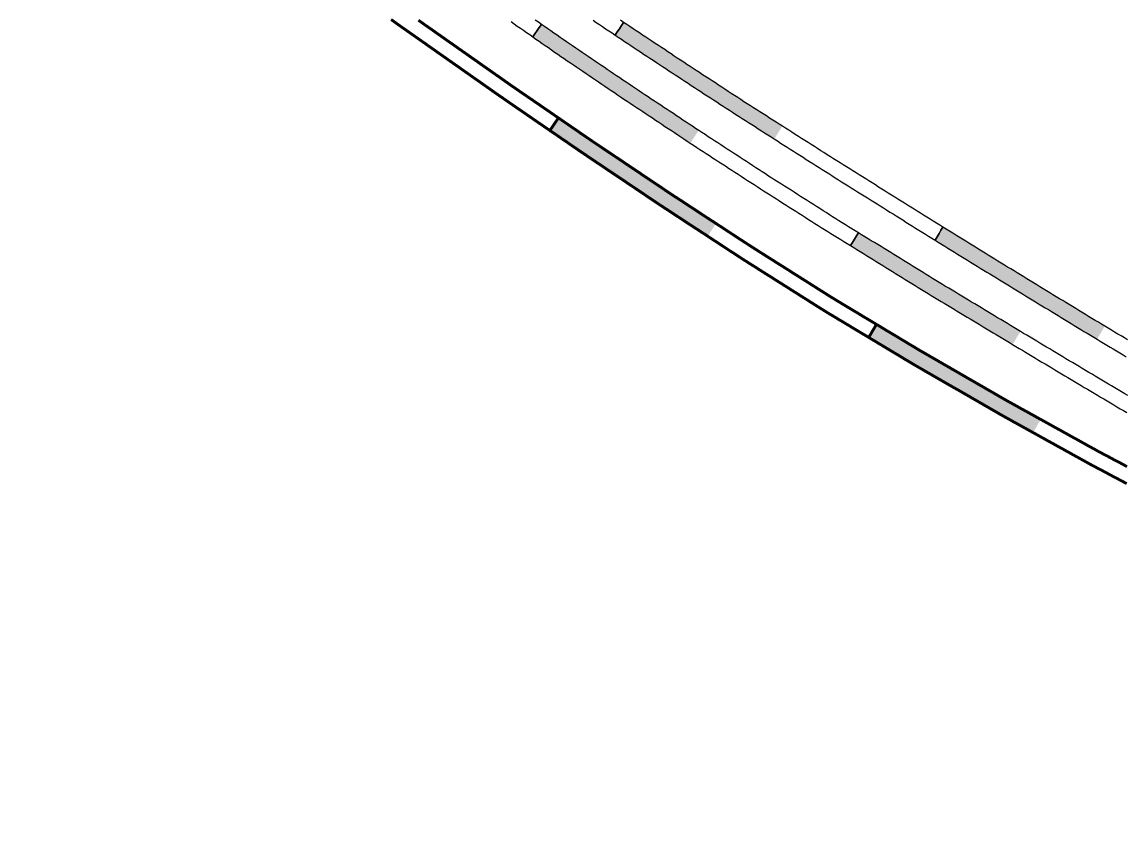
# Model space of a CAD drawing. Header units: inches. Extents: x 36473197 to 36486087, y 3899343 to 3911260.
# Drawn here: x 36483505.3 to 36483621.5, y 3904502.2 to 3904587.4 of the extents above; entities that cross this region are included whole.
import ezdxf

# ---------------------------------------------------------------- set-up
doc = ezdxf.new("R2010")
doc.units = ezdxf.units.IN
doc.header["$MEASUREMENT"] = 0
doc.layers.get('0').update_dxf_attribs({"lineweight": 0})
doc.layers.get('Defpoints').update_dxf_attribs({"lineweight": 0})
doc.layers.add('保护煤柱', color=7, linetype='Continuous', lineweight=0, true_color=0xff0042)
doc.layers.add('四盘区辅运巷', color=7, linetype='Continuous', lineweight=0)
doc.layers.add('西平正线', color=7, linetype='Continuous', lineweight=0)
doc.styles.add('仿宋', font='simfang.ttf')
doc.linetypes.add('保护煤柱', pattern='A,0.0195,-0.001,[6,西北矿业高家堡煤矿2022年采掘接续图(2022.8.14).shx,S=1.01575e-06,R=0,X=0,Y=0],0.0195', length=0.04)
doc.dimstyles.get("Standard").update_dxf_attribs({"dimtxt": 30, "dimasz": 20, "dimexe": 0.18, "dimexo": 0.0625, "dimgap": 0.09, "dimtad": 1, "dimdec": 0, "dimzin": 0, "dimdsep": 46, "dimtxsty": '仿宋', "dimcen": 0.09, "dimclrd": 150, "dimclre": 150, "dimadec": 0, "dimazin": 0, "dimtfac": 1, "dimtdec": 0, "dimtofl": 0, "dimtmove": 0, "dimatfit": 3, "dimfxl": 1, "dimtolj": 1, "dimtzin": 0, "dimlwd": 0, "dimarcsym": 0})

# ---------------------------------------------------------------- blocks, each defined once
blk = doc.blocks.new('lr_block_12_1')
for points in [[(877.97, 56.46), (877.63, 56.68), (877.3, 56.89), (876.96, 57.11), (876.63, 57.33), (876.29, 57.55), (875.96, 57.77), (875.63, 57.99), (875.29, 58.21), (874.96, 58.43), (874.62, 58.65), (874.29, 58.87), (873.95, 59.09), (873.62, 59.3), (873.28, 59.52), (872.96, 59.74), (872.63, 59.96), (872.29, 60.19), (871.96, 60.41), (871.63, 60.63), (871.3, 60.85), (870.97, 61.08), (870.63, 61.3), (870.3, 61.52), (869.97, 61.75), (869.64, 61.97), (869.31, 62.19), (868.97, 62.42), (868.64, 62.64), (868.31, 62.86), (867.98, 63.09), (867.65, 63.31), (867.31, 63.53), (866.98, 63.76), (866.65, 63.98), (866.32, 64.2), (865.99, 64.42), (865.65, 64.65), (865.32, 64.87), (864.99, 65.09), (864.66, 65.32), (864.33, 65.54), (864, 65.77), (863.67, 65.99), (863.35, 66.22), (863.02, 66.44), (862.69, 66.67), (862.36, 66.9), (862.03, 67.12), (861.7, 67.35), (861.37, 67.58), (861.14, 67.25), (860.91, 66.92), (860.69, 66.59), (860.46, 66.26), (860.79, 66.03), (861.12, 65.81), (861.45, 65.58), (861.78, 65.35), (862.11, 65.13), (862.44, 64.9), (862.77, 64.67), (863.1, 64.45), (863.43, 64.22), (863.76, 63.99), (864.1, 63.77), (864.43, 63.54), (864.76, 63.32), (865.09, 63.1), (865.42, 62.87), (865.76, 62.65), (866.09, 62.43), (866.42, 62.2), (866.75, 61.98), (867.08, 61.76), (867.42, 61.53), (867.75, 61.31), (868.08, 61.09), (868.41, 60.87), (868.74, 60.64), (869.08, 60.42), (869.41, 60.2), (869.74, 59.97), (870.07, 59.75), (870.4, 59.53), (870.74, 59.3), (871.07, 59.08), (871.4, 58.86), (871.73, 58.63), (872.06, 58.41), (872.41, 58.18), (872.74, 57.97), (873.08, 57.75), (873.41, 57.53), (873.74, 57.31), (874.08, 57.09), (874.41, 56.87), (874.75, 56.65), (875.08, 56.43), (875.42, 56.21), (875.75, 55.99), (876.09, 55.78), (876.42, 55.56), (876.76, 55.34), (877.09, 55.12), (877.31, 55.45), (877.53, 55.79), (877.75, 56.12)], [(912.16, 35.83), (911.81, 36.02), (911.46, 36.22), (911.11, 36.41), (910.76, 36.61), (910.41, 36.8), (910.06, 36.99), (909.71, 37.19), (909.36, 37.38), (909.01, 37.58), (908.67, 37.76), (908.33, 37.96), (907.98, 38.16), (907.63, 38.36), (907.29, 38.56), (906.94, 38.76), (906.59, 38.96), (906.25, 39.16), (905.9, 39.36), (905.55, 39.56), (905.21, 39.76), (904.86, 39.96), (904.51, 40.16), (904.17, 40.36), (903.82, 40.56), (903.48, 40.76), (903.13, 40.96), (902.78, 41.16), (902.44, 41.36), (902.09, 41.56), (901.74, 41.76), (901.4, 41.96), (901.05, 42.16), (900.7, 42.36), (900.36, 42.56), (900.01, 42.76), (899.66, 42.96), (899.33, 43.15), (898.99, 43.36), (898.64, 43.57), (898.3, 43.77), (897.96, 43.98), (897.62, 44.18), (897.27, 44.39), (896.93, 44.6), (896.59, 44.8), (896.24, 45.01), (895.9, 45.21), (895.56, 45.42), (895.22, 45.63), (894.87, 45.83), (894.67, 45.49), (894.46, 45.15), (894.26, 44.8), (894.05, 44.46), (894.39, 44.25), (894.74, 44.05), (895.08, 43.84), (895.42, 43.64), (895.76, 43.43), (896.11, 43.22), (896.45, 43.02), (896.79, 42.81), (897.14, 42.61), (897.48, 42.4), (897.82, 42.19), (898.16, 41.99), (898.51, 41.78), (898.86, 41.57), (899.21, 41.37), (899.56, 41.17), (899.9, 40.97), (900.25, 40.77), (900.6, 40.57), (900.94, 40.37), (901.29, 40.17), (901.64, 39.97), (901.98, 39.77), (902.33, 39.57), (902.68, 39.37), (903.02, 39.17), (903.37, 38.98), (903.72, 38.78), (904.06, 38.58), (904.41, 38.38), (904.76, 38.18), (905.1, 37.98), (905.45, 37.78), (905.8, 37.58), (906.14, 37.38), (906.49, 37.18), (906.83, 36.98), (907.18, 36.78), (907.53, 36.58), (907.87, 36.38), (908.23, 36.18), (908.58, 35.98), (908.93, 35.79), (909.28, 35.59), (909.63, 35.4), (909.98, 35.21), (910.33, 35.01), (910.68, 34.82), (911.03, 34.62), (911.38, 34.43), (911.58, 34.78), (911.77, 35.13), (911.97, 35.48)]]:
    blk.add_hatch(color=7).paths.add_polyline_path(points, flags=17)
at = {"color": 7, "const_width": 0.3}
for points in [[(861.37, 67.58), (861.04, 67.8), (860.71, 68.03), (860.38, 68.26), (860.05, 68.48), (859.72, 68.71), (859.39, 68.94), (859.06, 69.16), (858.73, 69.39), (858.4, 69.62), (858.07, 69.84), (857.74, 70.07), (857.41, 70.29), (857.08, 70.52), (856.75, 70.75), (856.42, 70.97), (856.1, 71.2), (855.77, 71.43), (855.45, 71.66), (855.12, 71.89), (854.79, 72.12), (854.46, 72.35), (854.14, 72.58), (853.81, 72.81), (853.48, 73.04), (853.15, 73.27), (852.83, 73.5), (852.5, 73.73), (852.17, 73.96), (851.85, 74.19), (851.52, 74.42), (851.19, 74.65), (850.86, 74.88), (850.54, 75.11), (850.21, 75.34), (849.88, 75.57), (849.55, 75.8), (849.23, 76.03), (848.9, 76.26), (848.57, 76.49), (848.25, 76.72), (847.92, 76.95), (847.59, 77.18), (847.26, 77.41), (846.94, 77.64), (846.61, 77.87)], [(843.73, 77.95), (844.05, 77.72), (844.38, 77.48), (844.71, 77.25), (845.03, 77.02), (845.36, 76.79), (845.69, 76.56), (846.02, 76.33), (846.34, 76.1), (846.67, 75.87), (847, 75.64), (847.33, 75.41), (847.65, 75.18), (847.98, 74.95), (848.31, 74.72), (848.63, 74.49), (848.96, 74.26), (849.29, 74.03), (849.62, 73.8), (849.94, 73.57), (850.27, 73.34), (850.6, 73.11), (850.93, 72.88), (851.25, 72.65), (851.58, 72.42), (851.91, 72.19), (852.23, 71.96), (852.56, 71.73), (852.89, 71.5), (853.22, 71.27), (853.54, 71.04), (853.87, 70.81), (854.2, 70.58), (854.52, 70.35), (854.85, 70.12), (855.18, 69.89), (855.52, 69.66), (855.85, 69.43), (856.17, 69.2), (856.5, 68.98), (856.83, 68.75), (857.16, 68.52), (857.49, 68.3), (857.82, 68.07), (858.15, 67.84), (858.48, 67.62), (858.81, 67.39), (859.14, 67.16), (859.47, 66.94), (859.8, 66.71), (860.13, 66.48), (860.46, 66.26), (860.69, 66.59), (860.91, 66.92), (861.14, 67.25), (861.37, 67.58)], [(894.87, 45.83), (894.53, 46.04), (894.19, 46.24), (893.84, 46.45), (893.5, 46.65), (893.16, 46.86), (892.82, 47.07), (892.47, 47.27), (892.13, 47.48), (891.79, 47.68), (891.44, 47.89), (891.1, 48.1), (890.76, 48.3), (890.42, 48.51), (890.09, 48.71), (889.75, 48.92), (889.41, 49.14), (889.08, 49.35), (888.74, 49.56), (888.4, 49.78), (888.06, 49.99), (887.72, 50.21), (887.39, 50.42), (887.05, 50.63), (886.71, 50.85), (886.37, 51.06), (886.03, 51.27), (885.7, 51.49), (885.36, 51.7), (885.02, 51.92), (884.68, 52.13), (884.34, 52.34), (884.01, 52.56), (883.67, 52.77), (883.33, 52.98), (882.99, 53.2), (882.65, 53.41), (882.31, 53.63), (881.98, 53.84), (881.65, 54.05), (881.31, 54.27), (880.98, 54.49), (880.65, 54.7), (880.31, 54.92), (879.98, 55.14), (879.64, 55.36), (879.31, 55.58), (878.97, 55.8), (878.64, 56.02), (878.3, 56.24), (877.97, 56.46), (877.63, 56.68), (877.3, 56.89), (876.96, 57.11), (876.63, 57.33), (876.29, 57.55), (875.96, 57.77), (875.63, 57.99), (875.29, 58.21), (874.96, 58.43), (874.62, 58.65), (874.29, 58.87), (873.95, 59.09), (873.62, 59.3), (873.28, 59.52), (872.96, 59.74), (872.63, 59.96), (872.29, 60.19), (871.96, 60.41), (871.63, 60.63), (871.3, 60.85), (870.97, 61.08), (870.63, 61.3), (870.3, 61.52), (869.97, 61.75), (869.64, 61.97), (869.31, 62.19), (868.97, 62.42), (868.64, 62.64), (868.31, 62.86), (867.98, 63.09), (867.65, 63.31), (867.31, 63.53), (866.98, 63.76), (866.65, 63.98), (866.32, 64.2), (865.99, 64.42), (865.65, 64.65), (865.32, 64.87), (864.99, 65.09), (864.66, 65.32), (864.33, 65.54), (864, 65.77), (863.67, 65.99), (863.35, 66.22), (863.02, 66.44), (862.69, 66.67), (862.36, 66.9), (862.03, 67.12), (861.7, 67.35), (861.37, 67.58), (861.14, 67.25), (860.91, 66.92), (860.69, 66.59), (860.46, 66.26), (860.79, 66.03), (861.12, 65.81), (861.45, 65.58), (861.78, 65.35), (862.11, 65.13), (862.44, 64.9), (862.77, 64.67), (863.1, 64.45), (863.43, 64.22), (863.76, 63.99), (864.1, 63.77), (864.43, 63.54), (864.76, 63.32), (865.09, 63.1), (865.42, 62.87), (865.76, 62.65), (866.09, 62.43), (866.42, 62.2), (866.75, 61.98), (867.08, 61.76), (867.42, 61.53), (867.75, 61.31), (868.08, 61.09), (868.41, 60.87), (868.74, 60.64), (869.08, 60.42), (869.41, 60.2), (869.74, 59.97), (870.07, 59.75), (870.4, 59.53), (870.74, 59.3), (871.07, 59.08), (871.4, 58.86), (871.73, 58.63), (872.06, 58.41), (872.41, 58.18), (872.74, 57.97), (873.08, 57.75), (873.41, 57.53), (873.74, 57.31), (874.08, 57.09), (874.41, 56.87), (874.75, 56.65), (875.08, 56.43), (875.42, 56.21), (875.75, 55.99), (876.09, 55.78), (876.42, 55.56), (876.76, 55.34), (877.09, 55.12), (877.43, 54.9), (877.76, 54.68), (878.1, 54.46), (878.43, 54.24), (878.77, 54.02), (879.1, 53.8), (879.43, 53.58), (879.77, 53.37), (880.1, 53.15), (880.44, 52.93), (880.77, 52.71), (881.12, 52.49), (881.46, 52.27), (881.8, 52.06), (882.14, 51.85), (882.47, 51.63), (882.81, 51.42), (883.15, 51.2), (883.49, 50.99), (883.83, 50.78), (884.16, 50.56), (884.5, 50.35), (884.84, 50.14), (885.18, 49.92), (885.52, 49.71), (885.86, 49.49), (886.19, 49.28), (886.53, 49.07), (886.87, 48.85), (887.21, 48.64), (887.55, 48.43), (887.88, 48.21), (888.22, 48), (888.56, 47.78), (888.9, 47.57), (889.24, 47.36), (889.59, 47.14), (889.93, 46.93), (890.28, 46.73), (890.62, 46.52), (890.96, 46.31), (891.31, 46.11), (891.65, 45.9), (891.99, 45.7), (892.33, 45.49), (892.68, 45.28), (893.02, 45.08), (893.36, 44.87), (893.71, 44.67), (894.05, 44.46), (894.26, 44.8), (894.46, 45.15), (894.67, 45.49), (894.87, 45.83)], [(921.27, 30.85), (920.92, 31.04), (920.57, 31.23), (920.21, 31.42), (919.86, 31.6), (919.51, 31.79), (919.15, 31.98), (918.8, 32.16), (918.45, 32.35), (918.11, 32.53), (917.76, 32.73), (917.41, 32.92), (917.06, 33.11), (916.71, 33.31), (916.36, 33.5), (916.01, 33.7), (915.66, 33.89), (915.31, 34.08), (914.96, 34.28), (914.61, 34.47), (914.26, 34.67), (913.91, 34.86), (913.56, 35.05), (913.21, 35.25), (912.86, 35.44), (912.51, 35.64), (912.16, 35.83), (911.81, 36.02), (911.46, 36.22), (911.11, 36.41), (910.76, 36.61), (910.41, 36.8), (910.06, 36.99), (909.71, 37.19), (909.36, 37.38), (909.01, 37.58), (908.67, 37.76), (908.33, 37.96), (907.98, 38.16), (907.63, 38.36), (907.29, 38.56), (906.94, 38.76), (906.59, 38.96), (906.25, 39.16), (905.9, 39.36), (905.55, 39.56), (905.21, 39.76), (904.86, 39.96), (904.51, 40.16), (904.17, 40.36), (903.82, 40.56), (903.48, 40.76), (903.13, 40.96), (902.78, 41.16), (902.44, 41.36), (902.09, 41.56), (901.74, 41.76), (901.4, 41.96), (901.05, 42.16), (900.7, 42.36), (900.36, 42.56), (900.01, 42.76), (899.66, 42.96), (899.33, 43.15), (898.99, 43.36), (898.64, 43.57), (898.3, 43.77), (897.96, 43.98), (897.62, 44.18), (897.27, 44.39), (896.93, 44.6), (896.59, 44.8), (896.24, 45.01), (895.9, 45.21), (895.56, 45.42), (895.22, 45.63), (894.87, 45.83), (894.67, 45.49), (894.46, 45.15), (894.26, 44.8), (894.05, 44.46), (894.39, 44.25), (894.74, 44.05), (895.08, 43.84), (895.42, 43.64), (895.76, 43.43), (896.11, 43.22), (896.45, 43.02), (896.79, 42.81), (897.14, 42.61), (897.48, 42.4), (897.82, 42.19), (898.16, 41.99), (898.51, 41.78), (898.86, 41.57), (899.21, 41.37), (899.56, 41.17), (899.9, 40.97), (900.25, 40.77), (900.6, 40.57), (900.94, 40.37), (901.29, 40.17), (901.64, 39.97), (901.98, 39.77), (902.33, 39.57), (902.68, 39.37), (903.02, 39.17), (903.37, 38.98), (903.72, 38.78), (904.06, 38.58), (904.41, 38.38), (904.76, 38.18), (905.1, 37.98), (905.45, 37.78), (905.8, 37.58), (906.14, 37.38), (906.49, 37.18), (906.83, 36.98), (907.18, 36.78), (907.53, 36.58), (907.87, 36.38), (908.23, 36.18), (908.58, 35.98), (908.93, 35.79), (909.28, 35.59), (909.63, 35.4), (909.98, 35.21), (910.33, 35.01), (910.68, 34.82), (911.03, 34.62), (911.38, 34.43), (911.73, 34.24), (912.08, 34.04), (912.43, 33.85), (912.78, 33.65), (913.13, 33.46), (913.48, 33.27), (913.83, 33.07), (914.18, 32.88), (914.53, 32.69), (914.88, 32.49), (915.23, 32.3), (915.58, 32.1), (915.93, 31.91), (916.28, 31.72), (916.63, 31.52), (916.98, 31.33), (917.33, 31.13), (917.7, 30.94), (918.05, 30.75), (918.4, 30.56), (918.76, 30.38), (919.11, 30.19), (919.46, 30), (919.82, 29.81), (920.17, 29.63), (920.52, 29.44), (920.88, 29.25), (921.23, 29.06)]]:
    blk.add_lwpolyline(points, dxfattribs=at)
blk = doc.blocks.new('*D205')
at = {"layer": 'Defpoints', "color": 0, "transparency": 16777216}
for p in [(36485936.09, 3904772.87), (36482207.75, 3899448.44), (36482358.83, 3899342.66)]:
    blk.add_point(p, dxfattribs=at)
at = {"layer": '四盘区辅运巷', "color": 150, "lineweight": -2, "transparency": 16777216}
for p, q in [((36485936.14, 3904772.84), (36486087.31, 3904666.98)), ((36482207.81, 3899448.41), (36482358.98, 3899342.55))]:
    blk.add_line(p, q, dxfattribs=at)
at = {"layer": '四盘区辅运巷', "color": 150, "lineweight": 0, "transparency": 16777216}
blk.add_line((36486075.69, 3904650.7), (36482370.3, 3899359.04), dxfattribs=at)
at = {"layer": '四盘区辅运巷', "color": 150, "transparency": 16777216}
for points in [[(36486072.96, 3904652.61), (36486078.42, 3904648.79), (36486087.16, 3904667.08)], [(36482367.57, 3899360.95), (36482373.03, 3899357.13), (36482358.83, 3899342.66)]]:
    blk.add_solid(points, dxfattribs=at)
at = {"layer": '四盘区辅运巷', "color": 0, "transparency": 16777216, "insert": (36484210.49, 3902013.62), "char_height": 30, "attachment_point": 5, "rotation": 54.9991, "style": '仿宋'}
blk.add_mtext('\\A1;650', dxfattribs=at)

msp = doc.modelspace()

# ---------------------------------------------------------------- hatches: boundary and pattern name
at = {"layer": '西平正线'}
for points in [[(36483585.39, 3904576.43), (36483585.05, 3904576.65), (36483584.72, 3904576.86), (36483584.38, 3904577.08), (36483584.04, 3904577.29), (36483583.7, 3904577.51), (36483583.37, 3904577.72), (36483583.03, 3904577.94), (36483582.69, 3904578.15), (36483582.36, 3904578.37), (36483582.02, 3904578.58), (36483581.68, 3904578.8), (36483581.34, 3904579.01), (36483581.01, 3904579.23), (36483580.68, 3904579.45), (36483580.34, 3904579.66), (36483580.01, 3904579.88), (36483579.67, 3904580.1), (36483579.34, 3904580.32), (36483579, 3904580.54), (36483578.67, 3904580.76), (36483578.33, 3904580.98), (36483578, 3904581.19), (36483577.66, 3904581.41), (36483577.33, 3904581.63), (36483576.99, 3904581.85), (36483576.66, 3904582.07), (36483576.32, 3904582.29), (36483575.99, 3904582.5), (36483575.66, 3904582.72), (36483575.32, 3904582.94), (36483574.99, 3904583.16), (36483574.66, 3904583.38), (36483574.32, 3904583.6), (36483573.99, 3904583.82), (36483573.66, 3904584.04), (36483573.32, 3904584.27), (36483572.99, 3904584.49), (36483572.66, 3904584.71), (36483572.32, 3904584.93), (36483571.99, 3904585.15), (36483571.65, 3904585.37), (36483571.32, 3904585.59), (36483570.99, 3904585.81), (36483570.65, 3904586.03), (36483570.32, 3904586.25), (36483569.99, 3904586.47), (36483569.66, 3904586.69), (36483569.33, 3904586.92), (36483568.99, 3904587.14), (36483568.66, 3904587.36), (36483568.44, 3904587.03), (36483568.22, 3904586.69), (36483567.99, 3904586.36), (36483567.77, 3904586.03), (36483568.1, 3904585.81), (36483568.44, 3904585.59), (36483568.77, 3904585.36), (36483569.1, 3904585.14), (36483569.43, 3904584.92), (36483569.77, 3904584.69), (36483570.1, 3904584.47), (36483570.44, 3904584.25), (36483570.77, 3904584.03), (36483571.11, 3904583.81), (36483571.44, 3904583.59), (36483571.77, 3904583.37), (36483572.11, 3904583.15), (36483572.44, 3904582.93), (36483572.77, 3904582.71), (36483573.11, 3904582.49), (36483573.44, 3904582.27), (36483573.78, 3904582.05), (36483574.11, 3904581.83), (36483574.44, 3904581.61), (36483574.78, 3904581.39), (36483575.11, 3904581.16), (36483575.45, 3904580.95), (36483575.79, 3904580.73), (36483576.12, 3904580.51), (36483576.46, 3904580.29), (36483576.79, 3904580.07), (36483577.13, 3904579.85), (36483577.46, 3904579.64), (36483577.8, 3904579.42), (36483578.13, 3904579.2), (36483578.47, 3904578.98), (36483578.8, 3904578.76), (36483579.14, 3904578.54), (36483579.47, 3904578.32), (36483579.81, 3904578.11), (36483580.14, 3904577.89), (36483580.48, 3904577.67), (36483580.82, 3904577.45), (36483581.16, 3904577.24), (36483581.5, 3904577.02), (36483581.83, 3904576.81), (36483582.17, 3904576.59), (36483582.51, 3904576.38), (36483582.84, 3904576.16), (36483583.18, 3904575.94), (36483583.52, 3904575.73), (36483583.86, 3904575.51), (36483584.19, 3904575.3), (36483584.53, 3904575.08), (36483584.75, 3904575.42), (36483584.96, 3904575.76), (36483585.18, 3904576.1)], [(36483576.57, 3904575.98), (36483576.24, 3904576.2), (36483575.91, 3904576.42), (36483575.57, 3904576.64), (36483575.24, 3904576.86), (36483574.91, 3904577.08), (36483574.57, 3904577.3), (36483574.24, 3904577.52), (36483573.91, 3904577.75), (36483573.57, 3904577.97), (36483573.24, 3904578.19), (36483572.91, 3904578.41), (36483572.57, 3904578.63), (36483572.24, 3904578.85), (36483571.91, 3904579.07), (36483571.57, 3904579.29), (36483571.24, 3904579.51), (36483570.91, 3904579.73), (36483570.57, 3904579.95), (36483570.24, 3904580.18), (36483569.91, 3904580.39), (36483569.58, 3904580.62), (36483569.25, 3904580.84), (36483568.92, 3904581.07), (36483568.59, 3904581.29), (36483568.26, 3904581.51), (36483567.92, 3904581.74), (36483567.59, 3904581.96), (36483567.26, 3904582.19), (36483566.93, 3904582.41), (36483566.6, 3904582.64), (36483566.27, 3904582.86), (36483565.94, 3904583.08), (36483565.61, 3904583.31), (36483565.27, 3904583.53), (36483564.94, 3904583.76), (36483564.61, 3904583.98), (36483564.28, 3904584.2), (36483563.95, 3904584.43), (36483563.62, 3904584.65), (36483563.29, 3904584.88), (36483562.97, 3904585.1), (36483562.64, 3904585.33), (36483562.31, 3904585.55), (36483561.98, 3904585.78), (36483561.65, 3904586.01), (36483561.32, 3904586.24), (36483561, 3904586.47), (36483560.67, 3904586.7), (36483560.34, 3904586.92), (36483560.01, 3904587.15), (36483559.78, 3904586.82), (36483559.55, 3904586.5), (36483559.32, 3904586.17), (36483559.1, 3904585.84), (36483559.42, 3904585.61), (36483559.75, 3904585.38), (36483560.08, 3904585.15), (36483560.41, 3904584.93), (36483560.74, 3904584.7), (36483561.07, 3904584.47), (36483561.39, 3904584.24), (36483561.72, 3904584.01), (36483562.05, 3904583.78), (36483562.39, 3904583.55), (36483562.72, 3904583.33), (36483563.05, 3904583.1), (36483563.38, 3904582.88), (36483563.72, 3904582.66), (36483564.05, 3904582.43), (36483564.38, 3904582.21), (36483564.71, 3904581.98), (36483565.04, 3904581.76), (36483565.37, 3904581.53), (36483565.7, 3904581.31), (36483566.03, 3904581.09), (36483566.37, 3904580.86), (36483566.7, 3904580.64), (36483567.03, 3904580.41), (36483567.36, 3904580.19), (36483567.69, 3904579.96), (36483568.02, 3904579.74), (36483568.35, 3904579.52), (36483568.68, 3904579.29), (36483569.02, 3904579.07), (36483569.35, 3904578.84), (36483569.69, 3904578.62), (36483570.02, 3904578.4), (36483570.36, 3904578.18), (36483570.69, 3904577.96), (36483571.02, 3904577.74), (36483571.36, 3904577.52), (36483571.69, 3904577.3), (36483572.02, 3904577.07), (36483572.36, 3904576.85), (36483572.69, 3904576.63), (36483573.02, 3904576.41), (36483573.36, 3904576.19), (36483573.69, 3904575.97), (36483574.02, 3904575.75), (36483574.36, 3904575.53), (36483574.69, 3904575.31), (36483575.02, 3904575.09), (36483575.36, 3904574.86), (36483575.69, 3904574.64), (36483575.91, 3904574.98), (36483576.13, 3904575.31), (36483576.35, 3904575.64)], [(36483619.36, 3904555.36), (36483619.02, 3904555.56), (36483618.68, 3904555.77), (36483618.34, 3904555.97), (36483618, 3904556.18), (36483617.65, 3904556.39), (36483617.31, 3904556.6), (36483616.97, 3904556.81), (36483616.63, 3904557.02), (36483616.29, 3904557.22), (36483615.95, 3904557.43), (36483615.61, 3904557.64), (36483615.26, 3904557.85), (36483614.92, 3904558.06), (36483614.58, 3904558.26), (36483614.24, 3904558.47), (36483613.9, 3904558.68), (36483613.56, 3904558.89), (36483613.21, 3904559.1), (36483612.87, 3904559.3), (36483612.53, 3904559.51), (36483612.19, 3904559.72), (36483611.85, 3904559.93), (36483611.51, 3904560.14), (36483611.16, 3904560.35), (36483610.82, 3904560.55), (36483610.48, 3904560.76), (36483610.14, 3904560.97), (36483609.8, 3904561.18), (36483609.46, 3904561.39), (36483609.12, 3904561.59), (36483608.78, 3904561.8), (36483608.44, 3904562.01), (36483608.1, 3904562.22), (36483607.76, 3904562.43), (36483607.42, 3904562.64), (36483607.08, 3904562.85), (36483606.74, 3904563.06), (36483606.4, 3904563.27), (36483606.06, 3904563.48), (36483605.72, 3904563.69), (36483605.38, 3904563.9), (36483605.04, 3904564.11), (36483604.7, 3904564.32), (36483604.36, 3904564.54), (36483604.01, 3904564.75), (36483603.67, 3904564.96), (36483603.33, 3904565.17), (36483602.99, 3904565.38), (36483602.65, 3904565.59), (36483602.31, 3904565.8), (36483602.1, 3904565.46), (36483601.89, 3904565.12), (36483601.68, 3904564.77), (36483601.47, 3904564.43), (36483601.81, 3904564.22), (36483602.15, 3904564.01), (36483602.49, 3904563.8), (36483602.83, 3904563.59), (36483603.17, 3904563.38), (36483603.51, 3904563.17), (36483603.85, 3904562.96), (36483604.2, 3904562.75), (36483604.54, 3904562.54), (36483604.88, 3904562.33), (36483605.22, 3904562.12), (36483605.56, 3904561.91), (36483605.9, 3904561.7), (36483606.24, 3904561.49), (36483606.58, 3904561.28), (36483606.92, 3904561.07), (36483607.26, 3904560.86), (36483607.6, 3904560.65), (36483607.94, 3904560.44), (36483608.28, 3904560.23), (36483608.62, 3904560.02), (36483608.97, 3904559.81), (36483609.31, 3904559.6), (36483609.65, 3904559.39), (36483609.99, 3904559.19), (36483610.33, 3904558.98), (36483610.67, 3904558.77), (36483611.02, 3904558.56), (36483611.36, 3904558.35), (36483611.7, 3904558.15), (36483612.04, 3904557.94), (36483612.38, 3904557.73), (36483612.72, 3904557.52), (36483613.06, 3904557.31), (36483613.41, 3904557.11), (36483613.75, 3904556.9), (36483614.09, 3904556.69), (36483614.43, 3904556.48), (36483614.77, 3904556.27), (36483615.11, 3904556.07), (36483615.46, 3904555.86), (36483615.8, 3904555.65), (36483616.14, 3904555.44), (36483616.48, 3904555.23), (36483616.82, 3904555.02), (36483617.16, 3904554.82), (36483617.51, 3904554.61), (36483617.85, 3904554.4), (36483618.19, 3904554.19), (36483618.54, 3904553.98), (36483618.74, 3904554.33), (36483618.95, 3904554.67), (36483619.15, 3904555.01)], [(36483610.47, 3904554.81), (36483610.13, 3904555.01), (36483609.78, 3904555.22), (36483609.44, 3904555.43), (36483609.1, 3904555.63), (36483608.76, 3904555.84), (36483608.41, 3904556.05), (36483608.07, 3904556.25), (36483607.73, 3904556.46), (36483607.39, 3904556.67), (36483607.04, 3904556.87), (36483606.7, 3904557.08), (36483606.36, 3904557.29), (36483606.02, 3904557.49), (36483605.67, 3904557.7), (36483605.33, 3904557.91), (36483604.99, 3904558.11), (36483604.65, 3904558.32), (36483604.3, 3904558.53), (36483603.96, 3904558.73), (36483603.62, 3904558.94), (36483603.28, 3904559.15), (36483602.93, 3904559.35), (36483602.59, 3904559.56), (36483602.25, 3904559.77), (36483601.91, 3904559.97), (36483601.56, 3904560.18), (36483601.22, 3904560.39), (36483600.89, 3904560.59), (36483600.55, 3904560.8), (36483600.21, 3904561.01), (36483599.86, 3904561.22), (36483599.52, 3904561.43), (36483599.18, 3904561.64), (36483598.84, 3904561.85), (36483598.5, 3904562.06), (36483598.16, 3904562.27), (36483597.82, 3904562.48), (36483597.48, 3904562.69), (36483597.14, 3904562.9), (36483596.8, 3904563.11), (36483596.46, 3904563.32), (36483596.12, 3904563.53), (36483595.78, 3904563.74), (36483595.44, 3904563.95), (36483595.1, 3904564.16), (36483594.76, 3904564.37), (36483594.42, 3904564.58), (36483594.08, 3904564.79), (36483593.74, 3904565), (36483593.4, 3904565.21), (36483593.19, 3904564.87), (36483592.98, 3904564.53), (36483592.77, 3904564.19), (36483592.56, 3904563.85), (36483592.9, 3904563.64), (36483593.24, 3904563.43), (36483593.58, 3904563.22), (36483593.92, 3904563.01), (36483594.26, 3904562.8), (36483594.6, 3904562.59), (36483594.94, 3904562.38), (36483595.28, 3904562.17), (36483595.62, 3904561.96), (36483595.96, 3904561.75), (36483596.3, 3904561.54), (36483596.64, 3904561.33), (36483596.98, 3904561.12), (36483597.32, 3904560.91), (36483597.66, 3904560.7), (36483598, 3904560.49), (36483598.34, 3904560.28), (36483598.68, 3904560.07), (36483599.02, 3904559.86), (36483599.37, 3904559.65), (36483599.71, 3904559.44), (36483600.05, 3904559.23), (36483600.4, 3904559.02), (36483600.74, 3904558.81), (36483601.08, 3904558.6), (36483601.42, 3904558.4), (36483601.76, 3904558.19), (36483602.11, 3904557.98), (36483602.45, 3904557.78), (36483602.79, 3904557.57), (36483603.13, 3904557.36), (36483603.48, 3904557.16), (36483603.82, 3904556.95), (36483604.16, 3904556.74), (36483604.5, 3904556.54), (36483604.85, 3904556.33), (36483605.19, 3904556.12), (36483605.53, 3904555.92), (36483605.87, 3904555.71), (36483606.22, 3904555.5), (36483606.56, 3904555.3), (36483606.9, 3904555.09), (36483607.24, 3904554.88), (36483607.59, 3904554.68), (36483607.93, 3904554.47), (36483608.27, 3904554.26), (36483608.61, 3904554.06), (36483608.96, 3904553.85), (36483609.3, 3904553.64), (36483609.64, 3904553.44), (36483609.85, 3904553.78), (36483610.05, 3904554.12), (36483610.26, 3904554.46)]]:
    msp.add_hatch(color=7, dxfattribs=at).paths.add_polyline_path(points, flags=17)

# ---------------------------------------------------------------- linework, layer by layer
at = {"layer": '保护煤柱', "color": 1, "linetype": '保护煤柱', "lineweight": 30, "ltscale": 3750, "true_color": 0xff0000}
msp.add_arc((36483469.79, 3904301.87, -0.2), 409.89, 20.0688, 110.5483, dxfattribs=at)
at = {"layer": '西平正线', "color": 7, "linetype": 'Continuous', "lineweight": 0, "flags": 128}
for points in [[(36483556.8, 3904587.44), (36483557.13, 3904587.21), (36483557.45, 3904586.98), (36483557.78, 3904586.75), (36483558.11, 3904586.53), (36483558.44, 3904586.3), (36483558.77, 3904586.07), (36483559.1, 3904585.84), (36483559.32, 3904586.17), (36483559.55, 3904586.5), (36483559.78, 3904586.82), (36483560.01, 3904587.15)], [(36483560.01, 3904587.15), (36483559.68, 3904587.38), (36483559.35, 3904587.61)], [(36483565.44, 3904587.59), (36483565.78, 3904587.36), (36483566.11, 3904587.14), (36483566.44, 3904586.92), (36483566.77, 3904586.7), (36483567.11, 3904586.47), (36483567.44, 3904586.25), (36483567.77, 3904586.03), (36483567.99, 3904586.36), (36483568.22, 3904586.69), (36483568.44, 3904587.03), (36483568.66, 3904587.36)], [(36483602.31, 3904565.8), (36483601.97, 3904566.01), (36483601.63, 3904566.22), (36483601.29, 3904566.43), (36483600.95, 3904566.64), (36483600.61, 3904566.85), (36483600.27, 3904567.06), (36483599.94, 3904567.26), (36483599.6, 3904567.48), (36483599.26, 3904567.69), (36483598.92, 3904567.9), (36483598.58, 3904568.11), (36483598.24, 3904568.33), (36483597.9, 3904568.54), (36483597.56, 3904568.75), (36483597.22, 3904568.96), (36483596.88, 3904569.18), (36483596.54, 3904569.39), (36483596.21, 3904569.6), (36483595.87, 3904569.81), (36483595.53, 3904570.02), (36483595.19, 3904570.24), (36483594.85, 3904570.45), (36483594.51, 3904570.66), (36483594.17, 3904570.87), (36483593.83, 3904571.09), (36483593.49, 3904571.3), (36483593.15, 3904571.51), (36483592.82, 3904571.72), (36483592.48, 3904571.94), (36483592.14, 3904572.15), (36483591.8, 3904572.36), (36483591.46, 3904572.57), (36483591.12, 3904572.78), (36483590.78, 3904573), (36483590.45, 3904573.21), (36483590.11, 3904573.42), (36483589.77, 3904573.64), (36483589.44, 3904573.85), (36483589.1, 3904574.07), (36483588.76, 3904574.28), (36483588.43, 3904574.5), (36483588.09, 3904574.71), (36483587.75, 3904574.93), (36483587.41, 3904575.14), (36483587.08, 3904575.36), (36483586.74, 3904575.57), (36483586.4, 3904575.79), (36483586.07, 3904576), (36483585.73, 3904576.22), (36483585.39, 3904576.43), (36483585.05, 3904576.65), (36483584.72, 3904576.86), (36483584.38, 3904577.08), (36483584.04, 3904577.29), (36483583.7, 3904577.51), (36483583.37, 3904577.72), (36483583.03, 3904577.94), (36483582.69, 3904578.15), (36483582.36, 3904578.37), (36483582.02, 3904578.58), (36483581.68, 3904578.8), (36483581.34, 3904579.01), (36483581.01, 3904579.23), (36483580.68, 3904579.45), (36483580.34, 3904579.66), (36483580.01, 3904579.88), (36483579.67, 3904580.1), (36483579.34, 3904580.32), (36483579, 3904580.54), (36483578.67, 3904580.76), (36483578.33, 3904580.98), (36483578, 3904581.19), (36483577.66, 3904581.41), (36483577.33, 3904581.63), (36483576.99, 3904581.85), (36483576.66, 3904582.07), (36483576.32, 3904582.29), (36483575.99, 3904582.5), (36483575.66, 3904582.72), (36483575.32, 3904582.94), (36483574.99, 3904583.16), (36483574.66, 3904583.38), (36483574.32, 3904583.6), (36483573.99, 3904583.82), (36483573.66, 3904584.04), (36483573.32, 3904584.27), (36483572.99, 3904584.49), (36483572.66, 3904584.71), (36483572.32, 3904584.93), (36483571.99, 3904585.15), (36483571.65, 3904585.37), (36483571.32, 3904585.59), (36483570.99, 3904585.81), (36483570.65, 3904586.03), (36483570.32, 3904586.25), (36483569.99, 3904586.47), (36483569.66, 3904586.69), (36483569.33, 3904586.92), (36483568.99, 3904587.14), (36483568.66, 3904587.36), (36483568.44, 3904587.03), (36483568.22, 3904586.69), (36483567.99, 3904586.36), (36483567.77, 3904586.03), (36483568.1, 3904585.81), (36483568.44, 3904585.59), (36483568.77, 3904585.36), (36483569.1, 3904585.14), (36483569.43, 3904584.92), (36483569.77, 3904584.69), (36483570.1, 3904584.47), (36483570.44, 3904584.25), (36483570.77, 3904584.03), (36483571.11, 3904583.81), (36483571.44, 3904583.59), (36483571.77, 3904583.37), (36483572.11, 3904583.15), (36483572.44, 3904582.93), (36483572.77, 3904582.71), (36483573.11, 3904582.49), (36483573.44, 3904582.27), (36483573.78, 3904582.05), (36483574.11, 3904581.83), (36483574.44, 3904581.61), (36483574.78, 3904581.39), (36483575.11, 3904581.16), (36483575.45, 3904580.95), (36483575.79, 3904580.73), (36483576.12, 3904580.51), (36483576.46, 3904580.29), (36483576.79, 3904580.07), (36483577.13, 3904579.85), (36483577.46, 3904579.64), (36483577.8, 3904579.42), (36483578.13, 3904579.2), (36483578.47, 3904578.98), (36483578.8, 3904578.76), (36483579.14, 3904578.54), (36483579.47, 3904578.32), (36483579.81, 3904578.11), (36483580.14, 3904577.89), (36483580.48, 3904577.67), (36483580.82, 3904577.45), (36483581.16, 3904577.24), (36483581.5, 3904577.02), (36483581.83, 3904576.81), (36483582.17, 3904576.59), (36483582.51, 3904576.38), (36483582.84, 3904576.16), (36483583.18, 3904575.94), (36483583.52, 3904575.73), (36483583.86, 3904575.51), (36483584.19, 3904575.3), (36483584.53, 3904575.08), (36483584.87, 3904574.87), (36483585.2, 3904574.65), (36483585.54, 3904574.44), (36483585.88, 3904574.22), (36483586.22, 3904574.01), (36483586.55, 3904573.79), (36483586.89, 3904573.58), (36483587.23, 3904573.36), (36483587.57, 3904573.15), (36483587.9, 3904572.93), (36483588.24, 3904572.72), (36483588.58, 3904572.5), (36483588.91, 3904572.29), (36483589.25, 3904572.07), (36483589.59, 3904571.86), (36483589.93, 3904571.64), (36483590.27, 3904571.43), (36483590.61, 3904571.22), (36483590.95, 3904571), (36483591.29, 3904570.79), (36483591.63, 3904570.58), (36483591.97, 3904570.37), (36483592.31, 3904570.15), (36483592.64, 3904569.94), (36483592.98, 3904569.73), (36483593.32, 3904569.52), (36483593.66, 3904569.31), (36483594, 3904569.09), (36483594.34, 3904568.88), (36483594.68, 3904568.67), (36483595.02, 3904568.46), (36483595.36, 3904568.24), (36483595.7, 3904568.03), (36483596.03, 3904567.82), (36483596.37, 3904567.61), (36483596.71, 3904567.39), (36483597.05, 3904567.18), (36483597.39, 3904566.97), (36483597.73, 3904566.76), (36483598.07, 3904566.55), (36483598.41, 3904566.33), (36483598.75, 3904566.12), (36483599.09, 3904565.91), (36483599.43, 3904565.7), (36483599.77, 3904565.49), (36483600.11, 3904565.28), (36483600.45, 3904565.06), (36483600.79, 3904564.85), (36483601.13, 3904564.64), (36483601.47, 3904564.43), (36483601.68, 3904564.77), (36483601.89, 3904565.12), (36483602.1, 3904565.46), (36483602.31, 3904565.8)], [(36483568.66, 3904587.36), (36483568.33, 3904587.58)], [(36483593.4, 3904565.21), (36483593.06, 3904565.42), (36483592.72, 3904565.63), (36483592.37, 3904565.84), (36483592.03, 3904566.05), (36483591.69, 3904566.26), (36483591.35, 3904566.47), (36483591.01, 3904566.68), (36483590.68, 3904566.89), (36483590.35, 3904567.1), (36483590.01, 3904567.32), (36483589.67, 3904567.53), (36483589.34, 3904567.75), (36483589, 3904567.96), (36483588.66, 3904568.18), (36483588.32, 3904568.39), (36483587.99, 3904568.61), (36483587.65, 3904568.82), (36483587.31, 3904569.04), (36483586.97, 3904569.25), (36483586.64, 3904569.47), (36483586.3, 3904569.68), (36483585.96, 3904569.9), (36483585.62, 3904570.11), (36483585.29, 3904570.33), (36483584.95, 3904570.54), (36483584.61, 3904570.76), (36483584.27, 3904570.97), (36483583.94, 3904571.18), (36483583.61, 3904571.4), (36483583.27, 3904571.62), (36483582.94, 3904571.83), (36483582.6, 3904572.05), (36483582.27, 3904572.27), (36483581.93, 3904572.49), (36483581.6, 3904572.71), (36483581.26, 3904572.92), (36483580.93, 3904573.14), (36483580.59, 3904573.36), (36483580.25, 3904573.58), (36483579.92, 3904573.8), (36483579.58, 3904574.02), (36483579.25, 3904574.23), (36483578.91, 3904574.45), (36483578.58, 3904574.67), (36483578.24, 3904574.89), (36483577.91, 3904575.11), (36483577.57, 3904575.32), (36483577.24, 3904575.54), (36483576.91, 3904575.76), (36483576.57, 3904575.98), (36483576.24, 3904576.2), (36483575.91, 3904576.42), (36483575.57, 3904576.64), (36483575.24, 3904576.86), (36483574.91, 3904577.08), (36483574.57, 3904577.3), (36483574.24, 3904577.52), (36483573.91, 3904577.75), (36483573.57, 3904577.97), (36483573.24, 3904578.19), (36483572.91, 3904578.41), (36483572.57, 3904578.63), (36483572.24, 3904578.85), (36483571.91, 3904579.07), (36483571.57, 3904579.29), (36483571.24, 3904579.51), (36483570.91, 3904579.73), (36483570.57, 3904579.95), (36483570.24, 3904580.18), (36483569.91, 3904580.39), (36483569.58, 3904580.62), (36483569.25, 3904580.84), (36483568.92, 3904581.07), (36483568.59, 3904581.29), (36483568.26, 3904581.51), (36483567.92, 3904581.74), (36483567.59, 3904581.96), (36483567.26, 3904582.19), (36483566.93, 3904582.41), (36483566.6, 3904582.64), (36483566.27, 3904582.86), (36483565.94, 3904583.08), (36483565.61, 3904583.31), (36483565.27, 3904583.53), (36483564.94, 3904583.76), (36483564.61, 3904583.98), (36483564.28, 3904584.2), (36483563.95, 3904584.43), (36483563.62, 3904584.65), (36483563.29, 3904584.88), (36483562.97, 3904585.1), (36483562.64, 3904585.33), (36483562.31, 3904585.55), (36483561.98, 3904585.78), (36483561.65, 3904586.01), (36483561.32, 3904586.24), (36483561, 3904586.47), (36483560.67, 3904586.7), (36483560.34, 3904586.92), (36483560.01, 3904587.15), (36483559.78, 3904586.82), (36483559.55, 3904586.5), (36483559.32, 3904586.17), (36483559.1, 3904585.84), (36483559.42, 3904585.61), (36483559.75, 3904585.38), (36483560.08, 3904585.15), (36483560.41, 3904584.93), (36483560.74, 3904584.7), (36483561.07, 3904584.47), (36483561.39, 3904584.24), (36483561.72, 3904584.01), (36483562.05, 3904583.78), (36483562.39, 3904583.55), (36483562.72, 3904583.33), (36483563.05, 3904583.1), (36483563.38, 3904582.88), (36483563.72, 3904582.66), (36483564.05, 3904582.43), (36483564.38, 3904582.21), (36483564.71, 3904581.98), (36483565.04, 3904581.76), (36483565.37, 3904581.53), (36483565.7, 3904581.31), (36483566.03, 3904581.09), (36483566.37, 3904580.86), (36483566.7, 3904580.64), (36483567.03, 3904580.41), (36483567.36, 3904580.19), (36483567.69, 3904579.96), (36483568.02, 3904579.74), (36483568.35, 3904579.52), (36483568.68, 3904579.29), (36483569.02, 3904579.07), (36483569.35, 3904578.84), (36483569.69, 3904578.62), (36483570.02, 3904578.4), (36483570.36, 3904578.18), (36483570.69, 3904577.96), (36483571.02, 3904577.74), (36483571.36, 3904577.52), (36483571.69, 3904577.3), (36483572.02, 3904577.07), (36483572.36, 3904576.85), (36483572.69, 3904576.63), (36483573.02, 3904576.41), (36483573.36, 3904576.19), (36483573.69, 3904575.97), (36483574.02, 3904575.75), (36483574.36, 3904575.53), (36483574.69, 3904575.31), (36483575.02, 3904575.09), (36483575.36, 3904574.86), (36483575.69, 3904574.64), (36483576.02, 3904574.42), (36483576.36, 3904574.2), (36483576.7, 3904573.98), (36483577.03, 3904573.76), (36483577.37, 3904573.55), (36483577.71, 3904573.33), (36483578.04, 3904573.11), (36483578.38, 3904572.89), (36483578.71, 3904572.67), (36483579.05, 3904572.46), (36483579.38, 3904572.24), (36483579.72, 3904572.02), (36483580.05, 3904571.8), (36483580.39, 3904571.58), (36483580.72, 3904571.37), (36483581.06, 3904571.15), (36483581.39, 3904570.93), (36483581.73, 3904570.71), (36483582.06, 3904570.49), (36483582.4, 3904570.28), (36483582.74, 3904570.06), (36483583.08, 3904569.84), (36483583.41, 3904569.62), (36483583.75, 3904569.41), (36483584.09, 3904569.19), (36483584.43, 3904568.98), (36483584.76, 3904568.76), (36483585.1, 3904568.55), (36483585.44, 3904568.33), (36483585.78, 3904568.12), (36483586.11, 3904567.9), (36483586.45, 3904567.69), (36483586.79, 3904567.47), (36483587.13, 3904567.26), (36483587.46, 3904567.04), (36483587.8, 3904566.83), (36483588.14, 3904566.61), (36483588.48, 3904566.4), (36483588.81, 3904566.18), (36483589.15, 3904565.97), (36483589.49, 3904565.75), (36483589.83, 3904565.54), (36483590.17, 3904565.32), (36483590.51, 3904565.11), (36483590.85, 3904564.9), (36483591.19, 3904564.69), (36483591.54, 3904564.48), (36483591.88, 3904564.27), (36483592.22, 3904564.06), (36483592.56, 3904563.85), (36483592.77, 3904564.19), (36483592.98, 3904564.53), (36483593.19, 3904564.87), (36483593.4, 3904565.21)], [(36483621.76, 3904553.92), (36483621.42, 3904554.12), (36483621.08, 3904554.33), (36483620.73, 3904554.53), (36483620.39, 3904554.74), (36483620.05, 3904554.94), (36483619.7, 3904555.15), (36483619.36, 3904555.36), (36483619.02, 3904555.56), (36483618.68, 3904555.77), (36483618.34, 3904555.97), (36483618, 3904556.18), (36483617.65, 3904556.39), (36483617.31, 3904556.6), (36483616.97, 3904556.81), (36483616.63, 3904557.02), (36483616.29, 3904557.22), (36483615.95, 3904557.43), (36483615.61, 3904557.64), (36483615.26, 3904557.85), (36483614.92, 3904558.06), (36483614.58, 3904558.26), (36483614.24, 3904558.47), (36483613.9, 3904558.68), (36483613.56, 3904558.89), (36483613.21, 3904559.1), (36483612.87, 3904559.3), (36483612.53, 3904559.51), (36483612.19, 3904559.72), (36483611.85, 3904559.93), (36483611.51, 3904560.14), (36483611.16, 3904560.35), (36483610.82, 3904560.55), (36483610.48, 3904560.76), (36483610.14, 3904560.97), (36483609.8, 3904561.18), (36483609.46, 3904561.39), (36483609.12, 3904561.59), (36483608.78, 3904561.8), (36483608.44, 3904562.01), (36483608.1, 3904562.22), (36483607.76, 3904562.43), (36483607.42, 3904562.64), (36483607.08, 3904562.85), (36483606.74, 3904563.06), (36483606.4, 3904563.27), (36483606.06, 3904563.48), (36483605.72, 3904563.69), (36483605.38, 3904563.9), (36483605.04, 3904564.11), (36483604.7, 3904564.32), (36483604.36, 3904564.54), (36483604.01, 3904564.75), (36483603.67, 3904564.96), (36483603.33, 3904565.17), (36483602.99, 3904565.38), (36483602.65, 3904565.59), (36483602.31, 3904565.8), (36483602.1, 3904565.46), (36483601.89, 3904565.12), (36483601.68, 3904564.77), (36483601.47, 3904564.43), (36483601.81, 3904564.22), (36483602.15, 3904564.01), (36483602.49, 3904563.8), (36483602.83, 3904563.59), (36483603.17, 3904563.38), (36483603.51, 3904563.17), (36483603.85, 3904562.96), (36483604.2, 3904562.75), (36483604.54, 3904562.54), (36483604.88, 3904562.33), (36483605.22, 3904562.12), (36483605.56, 3904561.91), (36483605.9, 3904561.7), (36483606.24, 3904561.49), (36483606.58, 3904561.28), (36483606.92, 3904561.07), (36483607.26, 3904560.86), (36483607.6, 3904560.65), (36483607.94, 3904560.44), (36483608.28, 3904560.23), (36483608.62, 3904560.02), (36483608.97, 3904559.81), (36483609.31, 3904559.6), (36483609.65, 3904559.39), (36483609.99, 3904559.19), (36483610.33, 3904558.98), (36483610.67, 3904558.77), (36483611.02, 3904558.56), (36483611.36, 3904558.35), (36483611.7, 3904558.15), (36483612.04, 3904557.94), (36483612.38, 3904557.73), (36483612.72, 3904557.52), (36483613.06, 3904557.31), (36483613.41, 3904557.11), (36483613.75, 3904556.9), (36483614.09, 3904556.69), (36483614.43, 3904556.48), (36483614.77, 3904556.27), (36483615.11, 3904556.07), (36483615.46, 3904555.86), (36483615.8, 3904555.65), (36483616.14, 3904555.44), (36483616.48, 3904555.23), (36483616.82, 3904555.02), (36483617.16, 3904554.82), (36483617.51, 3904554.61), (36483617.85, 3904554.4), (36483618.19, 3904554.19), (36483618.54, 3904553.98), (36483618.88, 3904553.78), (36483619.22, 3904553.57), (36483619.57, 3904553.37), (36483619.91, 3904553.16), (36483620.25, 3904552.96), (36483620.6, 3904552.75), (36483620.94, 3904552.54), (36483621.28, 3904552.34), (36483621.62, 3904552.13)], [(36483621.8, 3904548.05), (36483621.46, 3904548.25), (36483621.11, 3904548.46), (36483620.77, 3904548.66), (36483620.43, 3904548.87), (36483620.08, 3904549.07), (36483619.74, 3904549.27), (36483619.4, 3904549.48), (36483619.05, 3904549.68), (36483618.71, 3904549.89), (36483618.36, 3904550.09), (36483618.02, 3904550.3), (36483617.68, 3904550.5), (36483617.33, 3904550.71), (36483616.99, 3904550.91), (36483616.65, 3904551.12), (36483616.3, 3904551.32), (36483615.96, 3904551.53), (36483615.62, 3904551.73), (36483615.27, 3904551.94), (36483614.93, 3904552.14), (36483614.59, 3904552.35), (36483614.24, 3904552.55), (36483613.9, 3904552.76), (36483613.55, 3904552.96), (36483613.21, 3904553.17), (36483612.87, 3904553.37), (36483612.52, 3904553.58), (36483612.18, 3904553.78), (36483611.84, 3904553.99), (36483611.49, 3904554.19), (36483611.15, 3904554.4), (36483610.81, 3904554.6), (36483610.47, 3904554.81), (36483610.13, 3904555.01), (36483609.78, 3904555.22), (36483609.44, 3904555.43), (36483609.1, 3904555.63), (36483608.76, 3904555.84), (36483608.41, 3904556.05), (36483608.07, 3904556.25), (36483607.73, 3904556.46), (36483607.39, 3904556.67), (36483607.04, 3904556.87), (36483606.7, 3904557.08), (36483606.36, 3904557.29), (36483606.02, 3904557.49), (36483605.67, 3904557.7), (36483605.33, 3904557.91), (36483604.99, 3904558.11), (36483604.65, 3904558.32), (36483604.3, 3904558.53), (36483603.96, 3904558.73), (36483603.62, 3904558.94), (36483603.28, 3904559.15), (36483602.93, 3904559.35), (36483602.59, 3904559.56), (36483602.25, 3904559.77), (36483601.91, 3904559.97), (36483601.56, 3904560.18), (36483601.22, 3904560.39), (36483600.89, 3904560.59), (36483600.55, 3904560.8), (36483600.21, 3904561.01), (36483599.86, 3904561.22), (36483599.52, 3904561.43), (36483599.18, 3904561.64), (36483598.84, 3904561.85), (36483598.5, 3904562.06), (36483598.16, 3904562.27), (36483597.82, 3904562.48), (36483597.48, 3904562.69), (36483597.14, 3904562.9), (36483596.8, 3904563.11), (36483596.46, 3904563.32), (36483596.12, 3904563.53), (36483595.78, 3904563.74), (36483595.44, 3904563.95), (36483595.1, 3904564.16), (36483594.76, 3904564.37), (36483594.42, 3904564.58), (36483594.08, 3904564.79), (36483593.74, 3904565), (36483593.4, 3904565.21), (36483593.19, 3904564.87), (36483592.98, 3904564.53), (36483592.77, 3904564.19), (36483592.56, 3904563.85), (36483592.9, 3904563.64), (36483593.24, 3904563.43), (36483593.58, 3904563.22), (36483593.92, 3904563.01), (36483594.26, 3904562.8), (36483594.6, 3904562.59), (36483594.94, 3904562.38), (36483595.28, 3904562.17), (36483595.62, 3904561.96), (36483595.96, 3904561.75), (36483596.3, 3904561.54), (36483596.64, 3904561.33), (36483596.98, 3904561.12), (36483597.32, 3904560.91), (36483597.66, 3904560.7), (36483598, 3904560.49), (36483598.34, 3904560.28), (36483598.68, 3904560.07), (36483599.02, 3904559.86), (36483599.37, 3904559.65), (36483599.71, 3904559.44), (36483600.05, 3904559.23), (36483600.4, 3904559.02), (36483600.74, 3904558.81), (36483601.08, 3904558.6), (36483601.42, 3904558.4), (36483601.76, 3904558.19), (36483602.11, 3904557.98), (36483602.45, 3904557.78), (36483602.79, 3904557.57), (36483603.13, 3904557.36), (36483603.48, 3904557.16), (36483603.82, 3904556.95), (36483604.16, 3904556.74), (36483604.5, 3904556.54), (36483604.85, 3904556.33), (36483605.19, 3904556.12), (36483605.53, 3904555.92), (36483605.87, 3904555.71), (36483606.22, 3904555.5), (36483606.56, 3904555.3), (36483606.9, 3904555.09), (36483607.24, 3904554.88), (36483607.59, 3904554.68), (36483607.93, 3904554.47), (36483608.27, 3904554.26), (36483608.61, 3904554.06), (36483608.96, 3904553.85), (36483609.3, 3904553.64), (36483609.64, 3904553.44), (36483609.98, 3904553.23), (36483610.33, 3904553.02), (36483610.67, 3904552.82), (36483611.02, 3904552.61), (36483611.36, 3904552.41), (36483611.7, 3904552.2), (36483612.05, 3904552), (36483612.39, 3904551.79), (36483612.74, 3904551.59), (36483613.08, 3904551.38), (36483613.42, 3904551.18), (36483613.77, 3904550.97), (36483614.11, 3904550.77), (36483614.45, 3904550.56), (36483614.8, 3904550.36), (36483615.14, 3904550.15), (36483615.48, 3904549.95), (36483615.83, 3904549.74), (36483616.17, 3904549.54), (36483616.51, 3904549.33), (36483616.86, 3904549.13), (36483617.2, 3904548.92), (36483617.55, 3904548.72), (36483617.89, 3904548.52), (36483618.23, 3904548.31), (36483618.58, 3904548.11), (36483618.92, 3904547.9), (36483619.26, 3904547.7), (36483619.61, 3904547.49), (36483619.95, 3904547.29), (36483620.3, 3904547.08), (36483620.64, 3904546.88), (36483620.98, 3904546.67), (36483621.33, 3904546.47), (36483621.67, 3904546.26)]]:
    msp.add_lwpolyline(points, dxfattribs=at)

# ---------------------------------------------------------------- block references
at = {"layer": '西平正线'}
msp.add_blockref('lr_block_12_1', (36482700.43, 3904509.72, -0.2), dxfattribs=at)

# ---------------------------------------------------------------- dimensions: what is measured, and where the dimension line sits
at = {"layer": '四盘区辅运巷'}
dim = msp.add_linear_dim(base=(36482358.83, 3899342.66), p1=(36485936.09, 3904772.87), p2=(36482207.75, 3899448.44), angle=54.9991, text='650', dimstyle='Standard', dxfattribs=at)
dim.commit()
dim.dimension.update_dxf_attribs({"geometry": '*D205', "text_midpoint": (36484222.99, 3902004.87), "dimtype": 160})

doc.saveas('drawing.dxf')
